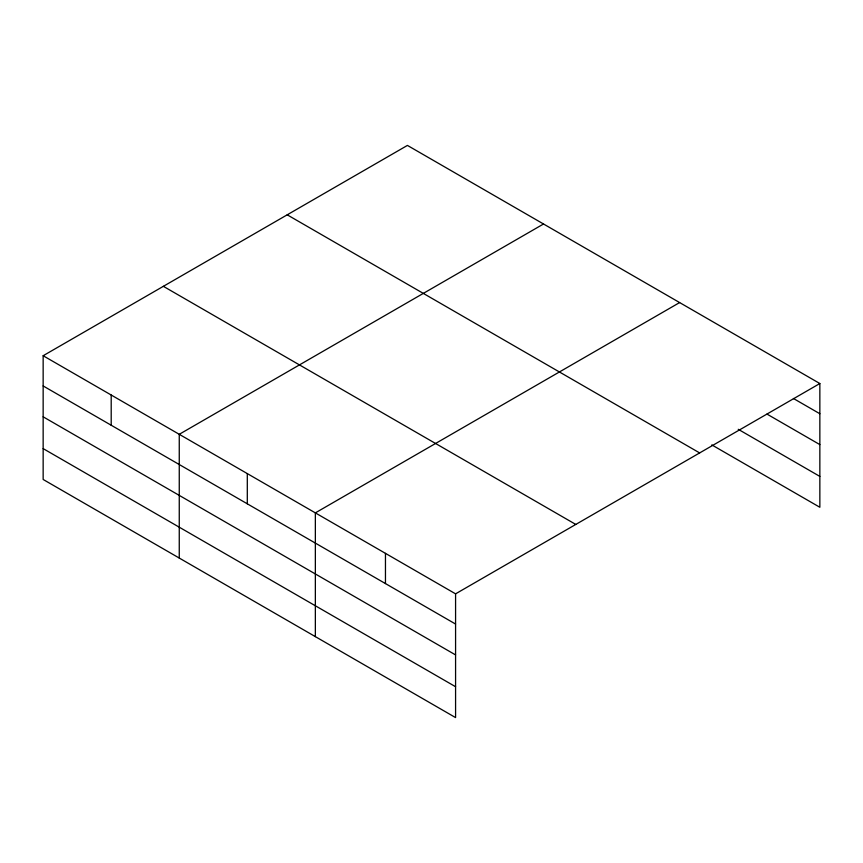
<?xml version="1.0" encoding="UTF-8"?>
<svg xmlns="http://www.w3.org/2000/svg" width="863" height="863" viewBox="0 0 863 863"><rect width="100%" height="100%" fill="white"/><g stroke="black" fill="none" stroke-linecap="round" stroke-linejoin="round"><path stroke-width="1.29" d="M455.578 654.92L455.578 593.841L43.15 355.729L43.15 479.472L455.578 717.585L455.578 654.92L43.15 416.807M711.813 444.898L819.85 507.271L819.85 383.528L407.422 145.416L43.15 355.729M543.528 223.992L179.256 434.305L179.256 558.048M679.623 302.568L315.351 512.881L315.351 636.624M455.578 593.841L819.85 383.528M793.41 398.479L819.85 413.744M766.98 414.089L819.85 444.607M738.243 429.299L819.85 476.408M287.217 214.822L699.645 452.924M163.355 286.322L575.783 524.434M43.15 385.944L455.578 624.057M43.15 448.609L455.578 686.721M385.459 553.356L385.459 583.582M247.303 473.593L247.303 503.809M111.198 395.017L111.198 425.232"/></g></svg>
